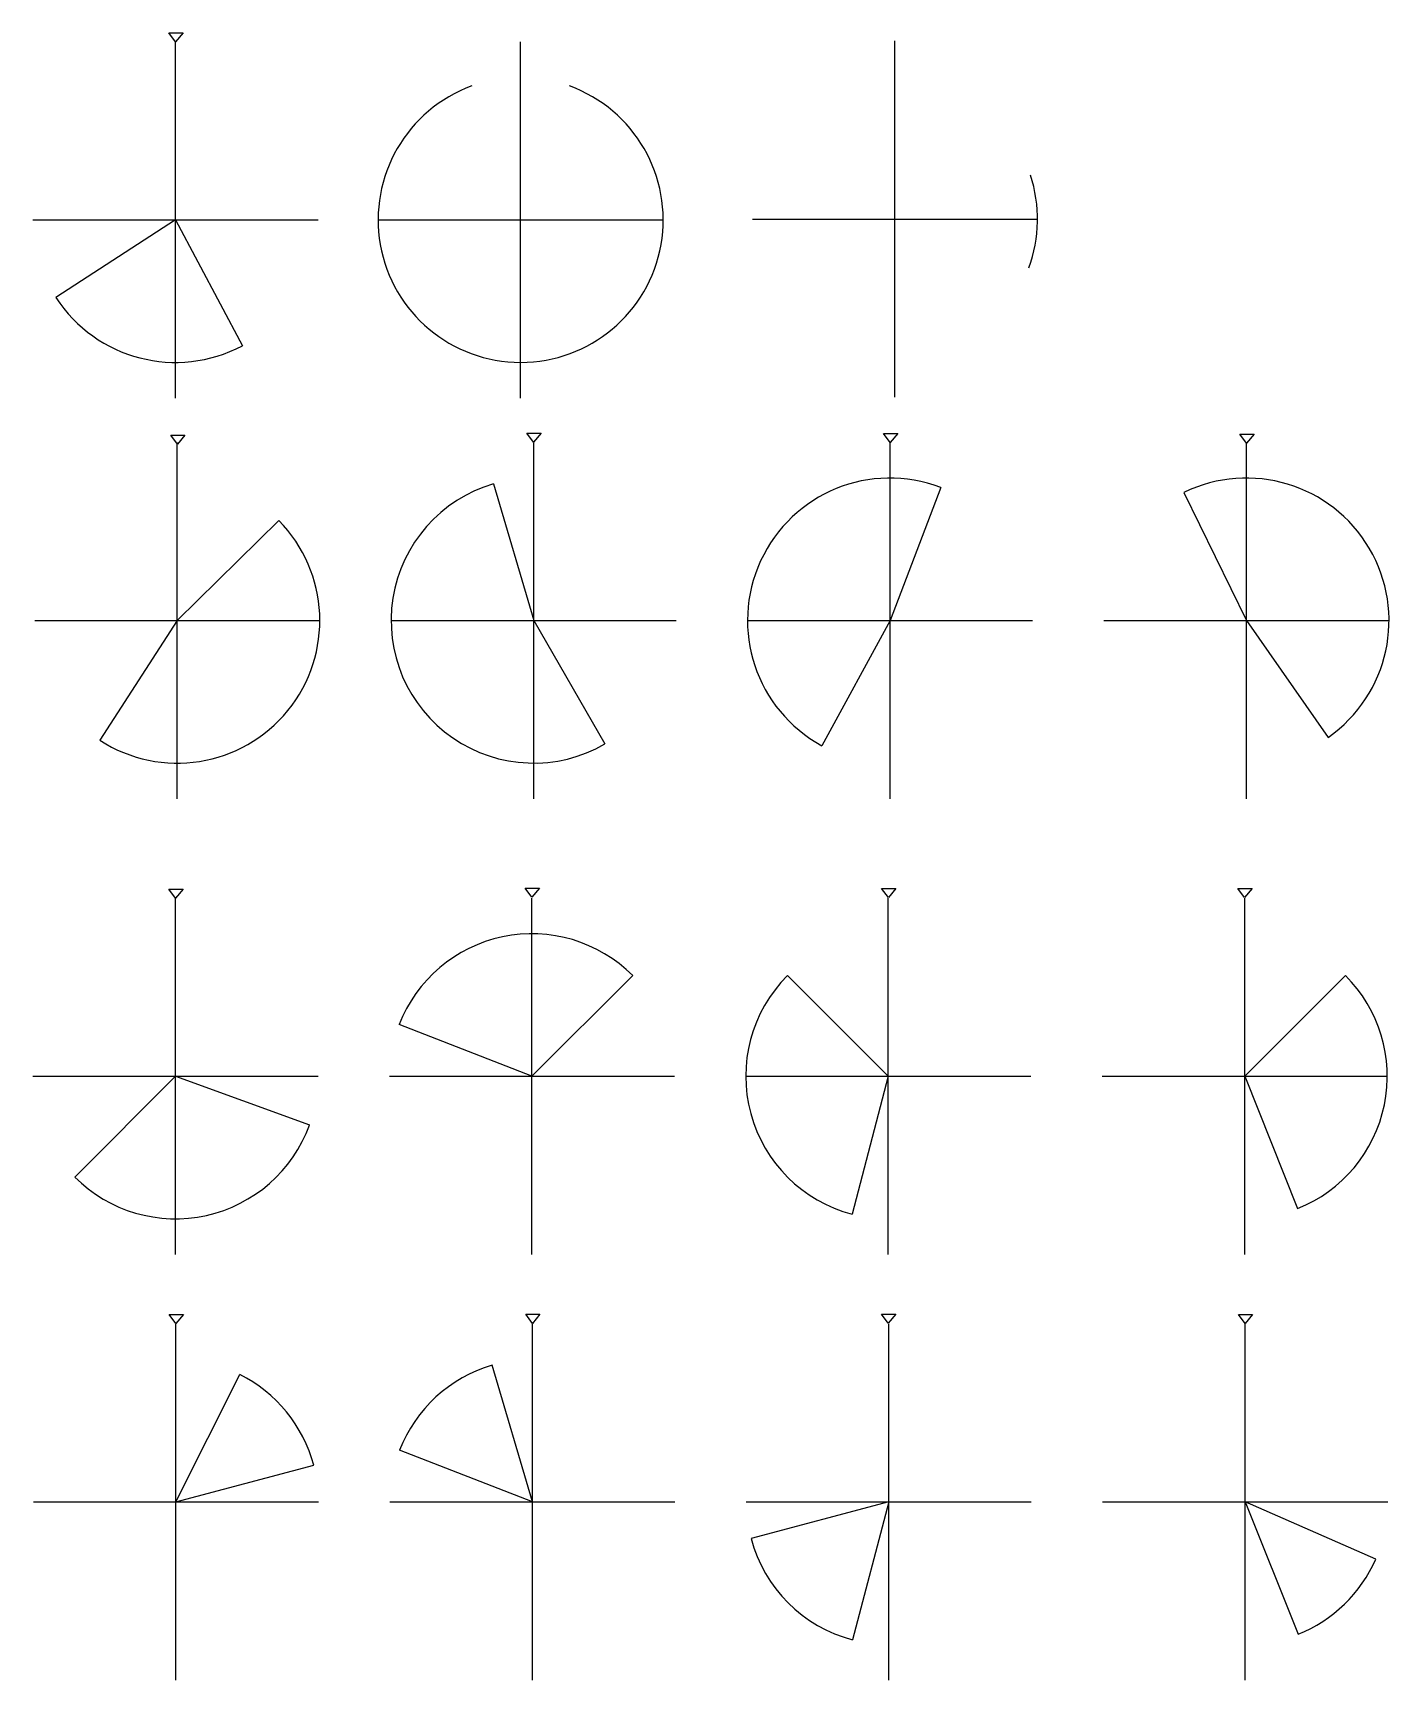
# Model space of a CAD drawing. Header units: millimetres. Extents: x 3 to 384, y 2 to 464.
import ezdxf

# ---------------------------------------------------------------- set-up
doc = ezdxf.new("R2010")
doc.units = ezdxf.units.MM
doc.layers.get('0').update_dxf_attribs({"lineweight": 25, "true_color": 0x000000})
doc.layers.add('Fix', color=5, linetype='Continuous', lineweight=25, true_color=0x0000ff)

msp = doc.modelspace()

# ---------------------------------------------------------------- linework, layer by layer
for p, q in [((43.38, 461.49), (41.5, 464.01)), ((41.5, 464.01), (45.5, 464.01)), ((45.5, 464.01), (43.38, 461.49)), ((43.39, 361.54), (43.39, 461.54)), ((140.23, 361.54), (140.23, 461.54)), ((245.25, 361.77), (245.25, 461.77)), ((3.39, 411.54), (83.39, 411.54)), ((43.39, 411.54), (9.83, 389.77)), ((43.39, 411.54), (62.15, 376.21)), ((100.23, 411.54), (180.23, 411.54)), ((205.25, 411.77), (285.25, 411.77)), ((143.84, 349.17), (141.97, 351.69)), ((141.97, 351.69), (145.97, 351.69)), ((145.97, 351.69), (143.84, 349.17)), ((243.94, 349.05), (242.07, 351.57)), ((242.07, 351.57), (246.07, 351.57)), ((246.07, 351.57), (243.94, 349.05)), ((343.92, 348.84), (342.04, 351.36)), ((342.04, 351.36), (346.04, 351.36)), ((346.04, 351.36), (343.92, 348.84)), ((43.92, 348.56), (42.04, 351.08)), ((42.04, 351.08), (46.04, 351.08)), ((43.89, 249.07), (43.89, 349.07)), ((46.04, 351.08), (43.92, 348.56)), ((143.89, 249.07), (143.89, 349.07)), ((243.89, 249.07), (243.89, 349.07)), ((343.89, 249.07), (343.89, 349.07)), ((132.61, 337.45), (143.89, 299.07)), ((258.13, 336.45), (243.89, 299.07)), ((326.35, 335.02), (343.89, 299.07)), ((72.38, 327.16), (43.89, 299.07)), ((3.89, 299.07), (83.89, 299.07)), ((43.89, 299.07), (22.18, 265.48)), ((103.89, 299.07), (183.89, 299.07)), ((143.89, 299.07), (163.89, 264.43)), ((203.89, 299.07), (283.89, 299.07)), ((243.89, 299.07), (224.75, 263.95)), ((303.89, 299.07), (383.89, 299.07)), ((343.89, 299.07), (366.81, 266.29)), ((43.39, 221.17), (41.52, 223.7)), ((41.52, 223.7), (45.52, 223.7)), ((45.52, 223.7), (43.39, 221.17)), ((143.37, 221.42), (141.49, 223.94)), ((141.49, 223.94), (145.49, 223.94)), ((145.49, 223.94), (143.37, 221.42)), ((243.4, 221.37), (241.52, 223.89)), ((241.52, 223.89), (245.52, 223.89)), ((245.52, 223.89), (243.4, 221.37)), ((343.37, 221.37), (341.49, 223.89)), ((341.49, 223.89), (345.49, 223.89)), ((345.49, 223.89), (343.37, 221.37)), ((43.39, 121.17), (43.39, 221.17)), ((143.39, 121.17), (143.39, 221.17)), ((243.39, 121.17), (243.39, 221.17)), ((343.39, 121.17), (343.39, 221.17)), ((171.68, 199.46), (143.39, 171.17)), ((215.11, 199.46), (243.39, 171.17)), ((371.68, 199.46), (343.39, 171.17)), ((143.39, 171.17), (106.11, 185.67)), ((3.39, 171.17), (83.39, 171.17)), ((43.39, 171.17), (15.11, 142.89)), ((43.39, 171.17), (80.98, 157.49)), ((103.39, 171.17), (183.39, 171.17)), ((203.39, 171.17), (283.39, 171.17)), ((243.39, 171.17), (233.21, 132.49)), ((303.39, 171.17), (383.39, 171.17)), ((343.39, 171.17), (358.25, 134.04)), ((43.51, 101.76), (41.63, 104.28)), ((41.63, 104.28), (45.63, 104.28)), ((45.63, 104.28), (43.51, 101.76)), ((143.54, 101.82), (141.66, 104.35)), ((141.66, 104.35), (145.66, 104.35)), ((145.66, 104.35), (143.54, 101.82)), ((243.39, 101.84), (241.52, 104.36)), ((241.52, 104.36), (245.52, 104.36)), ((245.52, 104.36), (243.39, 101.84)), ((343.5, 101.77), (341.62, 104.29)), ((341.62, 104.29), (345.62, 104.29)), ((345.62, 104.29), (343.5, 101.77)), ((43.52, 1.7), (43.52, 101.7)), ((143.52, 1.7), (143.52, 101.7)), ((243.52, 1.7), (243.52, 101.7)), ((343.52, 1.7), (343.52, 101.7)), ((143.52, 51.7), (132.23, 90.07)), ((43.52, 51.7), (61.4, 87.47)), ((143.52, 51.7), (106.24, 66.19)), ((43.52, 51.7), (82.16, 62)), ((3.52, 51.7), (83.52, 51.7)), ((103.52, 51.7), (183.52, 51.7)), ((203.52, 51.7), (283.52, 51.7)), ((243.52, 51.7), (204.87, 41.39)), ((243.52, 51.7), (233.34, 13.01)), ((303.52, 51.7), (383.52, 51.7)), ((343.52, 51.7), (358.37, 14.56)), ((380.16, 35.66), (343.52, 51.7))]:
    msp.add_line(p, q)
for centre, start, end in [((243.89, 299.07), 69.143, 241.405), ((343.89, 299.07), 304.9604, 116.0174), ((143.89, 299.07), 106.3895, 300), ((43.89, 299.07), 237.1341, 44.5928), ((143.39, 171.17), 45, 158.7495), ((243.39, 171.17), 135, 255.2564), ((343.39, 171.17), 291.8014, 45), ((43.39, 171.17), 225, 340), ((143.52, 51.7), 106.3895, 158.7495), ((43.52, 51.7), 14.9314, 63.4349), ((243.52, 51.7), 194.9314, 255.2564), ((343.52, 51.7), 291.8014, 336.3706)]:
    msp.add_arc(centre, 40, start, end)
at = {"layer": 'Fix'}
for centre, start, end in [((140.23, 411.54), 110, 70), ((245.25, 411.77), 339.9613, 17.9613), ((43.39, 411.54), 212.966, 297.966)]:
    msp.add_arc(centre, 40, start, end, dxfattribs=at)

doc.saveas('drawing.dxf')
